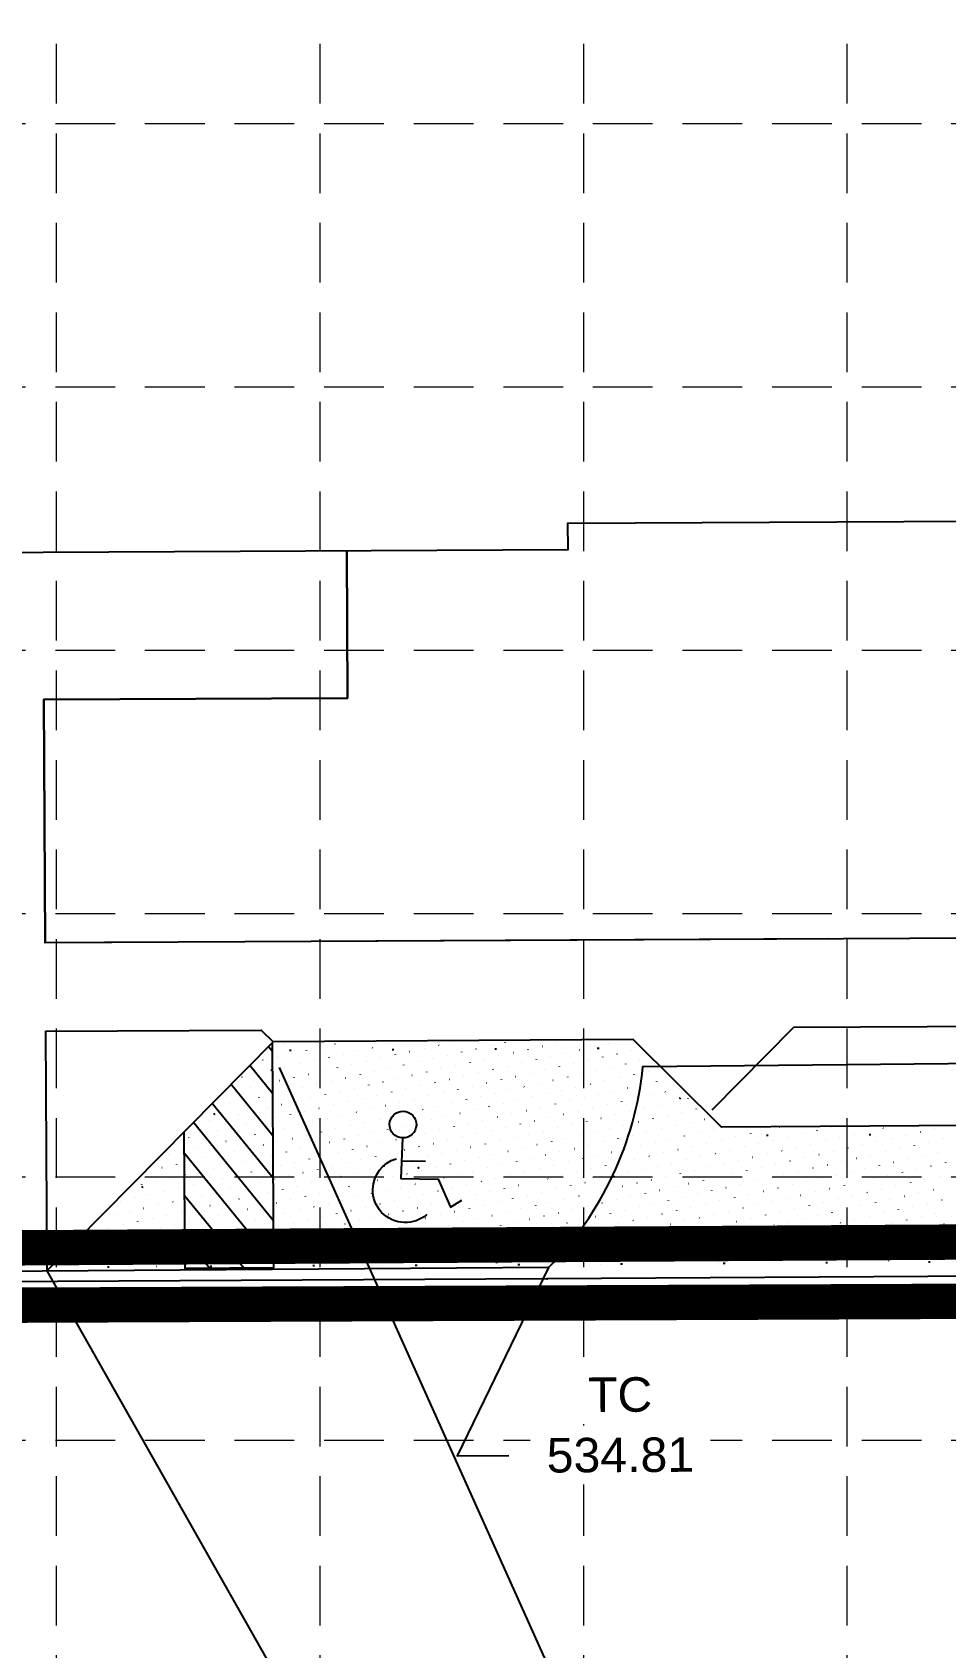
# Model space of a CAD drawing. Header units: feet. Extents: x 6046 to 7000, y 4530 to 5165.
# Drawn here: x 6566.3 to 6617.9, y 4780.6 to 4872 of the extents above; entities that cross this region are included whole.
import ezdxf
from ezdxf.enums import TextEntityAlignment as Align

# ---------------------------------------------------------------- set-up
doc = ezdxf.new("R2010")
doc.units = ezdxf.units.FT
doc.header["$LTSCALE"] = 30
doc.header["$MEASUREMENT"] = 0
for name, pattern in [('DASH', [1, 0.5, -0.5]), ('DOTS', [0.1901, 0.0001, -0.19]), ('HIDDEN', [0.375, 0.25, -0.125]), ('LEADER_LINE', [2, 1, 1])]:
    doc.linetypes.add(name, pattern=pattern)
for name, color, linetype in [('1 LIMITS OF DISTURBANCE', 1, 'DASH'), ('1STAIR', 1, 'Continuous'), ('20070516_TOPO', 1, 'Continuous'), ('BLDG', 207, 'Continuous'), ('GRID', 254, 'HIDDEN'), ('PROPOSED_CURB', 1, 'Continuous'), ('PROPOSED_SW', 1, 'Continuous'), ('SILT FENCE', 200, 'Continuous'), ('STORM_SEWER', 1, 'Continuous'), ('TOPO_MAP', 1, 'Continuous')]:
    doc.layers.add(name, color=color, linetype=linetype)
doc.styles.get("Standard").update_dxf_attribs({"font": 'ARIAL.TTF'})

msp = doc.modelspace()

# ---------------------------------------------------------------- linework, layer by layer
at = {"layer": '1 LIMITS OF DISTURBANCE', "ltscale": 0.4, "const_width": 2, "flags": 128}
msp.add_lwpolyline([(6101.168, 4826.862), (6119.467, 5018.639), (6096.139, 5021.335), (6098.287, 5043.497), (6122.31, 5040.952), (6122.384, 5033.901), (6129.796, 5034.293), (6283.721, 5035.176), (6725.261, 5037.677), (6917.799, 5038.14), (6937.026, 5038.214), (6946.049, 5044.104), (6948.99, 5043.941), (6944.622, 5007.27), (6924.923, 4866.503), (6920.126, 4822.965), (6913.674, 4809.279), (6897.417, 4801.376), (6112.118, 4798.149), (6103.895, 4802.973), (6099.858, 4811.489)], close=True, dxfattribs=at)
at = {"layer": '1STAIR', "color": 7, "linetype": 'Continuous', "flags": 128}
for points in [[(6584.092, 4842.678), (6584.134, 4834.345), (6566.967, 4834.258)], [(6566.967, 4834.258), (6567.037, 4820.501)], [(6573.748, 4820.535), (6567.037, 4820.501)], [(6611.308, 4820.724), (6585.724, 4820.595)], [(6693.136, 4811.726), (6688.702, 4816.115), (6609.337, 4815.714)], [(6567.062, 4815.501), (6579.253, 4815.563), (6579.92, 4814.908)], [(6567.062, 4815.501), (6567.13, 4801.946)], [(6604.724, 4811.055), (6609.337, 4815.714)]]:
    msp.add_lwpolyline(points, dxfattribs=at)
at = {"layer": '20070516_TOPO', "color": 7, "linetype": 'Continuous'}
for p, q in [((6629.984, 4813.775), (6600.816, 4813.482)), ((6595.489, 4802.143), (6531.828, 4801.701)), ((6595.406, 4801.493), (6531.93, 4801.161)), ((6636.862, 4801.769), (6595.406, 4801.493))]:
    msp.add_line(p, q, dxfattribs=at)
msp.add_arc((6582.027, 4815.388), 18.885, 315.46479, 354.20833, dxfattribs=at)
for p in [(6600.816, 4813.482), (6595.406, 4801.493), (6595.489, 4802.143)]:
    msp.add_point(p, dxfattribs=at)
at = {"layer": 'BLDG', "color": 7, "linetype": 'Continuous', "flags": 128}
msp.add_lwpolyline([(6555.759, 4842.535), (6566.925, 4842.591), (6596.591, 4842.741), (6596.584, 4844.241), (6619.375, 4844.356), (6619.383, 4842.856), (6631.883, 4842.919), (6631.874, 4844.586), (6663.499, 4844.745), (6663.506, 4843.245), (6692.006, 4843.389), (6691.934, 4857.722), (6696.934, 4857.748), (6696.849, 4874.414), (6665.017, 4874.253), (6656.35, 4874.21), (6656.321, 4880.043), (6505.239, 4879.28)], dxfattribs=at)
at = {"layer": 'GRID', "color": 252, "linetype": 'HIDDEN', "lineweight": 0, "ltscale": 0.45}
for p, q in [((6567.673, 5149.778), (6567.673, 4628.519)), ((6582.565, 5149.778), (6582.565, 4628.519)), ((6597.456, 5149.778), (6597.456, 4628.519)), ((6612.347, 5149.778), (6612.347, 4628.519)), ((6061.371, 4866.844), (6984.628, 4866.844)), ((6061.371, 4851.953), (6984.628, 4851.953)), ((6061.371, 4837.062), (6984.628, 4837.062)), ((6061.371, 4822.171), (6984.628, 4822.171)), ((6061.371, 4807.279), (6984.628, 4807.279)), ((6061.371, 4792.388), (6984.628, 4792.388))]:
    msp.add_line(p, q, dxfattribs=at)
at = {"layer": 'PROPOSED_CURB', "color": 7, "linetype": 'Continuous', "flags": 128}
for points in [[(6895.454, 4804.19), (6869.967, 4803.876), (6861.815, 4811.83), (6773.405, 4811.229), (6765.428, 4803.168), (6748.447, 4803.053), (6740.412, 4811.004), (6673.998, 4810.553), (6666.069, 4802.493), (6652.274, 4802.405), (6644.296, 4810.351), (6605.265, 4810.085), (6600.273, 4815.043), (6579.92, 4814.908), (6567.13, 4801.946)], [(6599.699, 4814.997), (6599.702, 4814.993)], [(6579.867, 4814.854), (6579.952, 4802.128), (6574.952, 4802.095), (6574.901, 4809.821)], [(6579.666, 4814.65), (6579.87, 4814.399)], [(6579.672, 4814.642), (6579.675, 4814.639)], [(6580.146, 4814.061), (6580.149, 4814.057)], [(6580.491, 4814.825), (6580.494, 4814.822)], [(6580.964, 4814.244), (6580.968, 4814.24)], [(6581.783, 4814.427), (6581.786, 4814.423)], [(6582.601, 4814.61), (6582.604, 4814.606)], [(6583.419, 4814.793), (6583.422, 4814.789)], [(6583.893, 4814.212), (6583.896, 4814.208)], [(6584.711, 4814.395), (6584.714, 4814.391)], [(6585.53, 4814.578), (6585.533, 4814.574)], [(6586.348, 4814.761), (6586.351, 4814.757)], [(6586.822, 4814.179), (6586.825, 4814.175)], [(6587.166, 4814.944), (6587.169, 4814.94)], [(6587.64, 4814.362), (6587.643, 4814.358)], [(6588.458, 4814.545), (6588.461, 4814.541)], [(6589.277, 4814.728), (6589.28, 4814.725)], [(6589.75, 4814.147), (6589.754, 4814.143)], [(6590.095, 4814.911), (6590.098, 4814.908)], [(6590.569, 4814.33), (6590.572, 4814.326)], [(6591.387, 4814.513), (6591.39, 4814.509)], [(6592.205, 4814.696), (6592.208, 4814.692)], [(6592.679, 4814.115), (6592.682, 4814.111)], [(6593.024, 4814.879), (6593.027, 4814.875)], [(6593.497, 4814.298), (6593.5, 4814.294)], [(6594.316, 4814.481), (6594.319, 4814.477)], [(6595.134, 4814.664), (6595.137, 4814.66)], [(6595.608, 4814.082), (6595.611, 4814.078)], [(6595.952, 4814.847), (6595.955, 4814.843)], [(6596.426, 4814.265), (6596.429, 4814.261)], [(6597.244, 4814.448), (6597.247, 4814.444)], [(6598.063, 4814.631), (6598.066, 4814.627)], [(6598.881, 4814.814), (6598.884, 4814.81)], [(6599.355, 4814.233), (6599.358, 4814.229)], [(6600.173, 4814.416), (6600.176, 4814.412)], [(6578.606, 4813.576), (6579.886, 4812.005)], [(6579.328, 4813.878), (6579.331, 4813.874)], [(6579.801, 4813.297), (6579.805, 4813.293)], [(6580.62, 4813.48), (6580.623, 4813.476)], [(6581.438, 4813.663), (6581.441, 4813.659)], [(6582.256, 4813.846), (6582.26, 4813.842)], [(6582.73, 4813.264), (6582.733, 4813.26)], [(6583.075, 4814.029), (6583.078, 4814.025)], [(6583.548, 4813.447), (6583.552, 4813.443)], [(6584.367, 4813.63), (6584.37, 4813.626)], [(6585.185, 4813.813), (6585.188, 4813.809)], [(6585.659, 4813.232), (6585.662, 4813.228)], [(6586.003, 4813.996), (6586.007, 4813.992)], [(6586.477, 4813.415), (6586.48, 4813.411)], [(6587.295, 4813.598), (6587.299, 4813.594)], [(6588.114, 4813.781), (6588.117, 4813.777)], [(6588.587, 4813.199), (6588.591, 4813.196)], [(6588.932, 4813.964), (6588.935, 4813.96)], [(6589.406, 4813.382), (6589.409, 4813.379)], [(6590.224, 4813.566), (6590.227, 4813.562)], [(6591.042, 4813.749), (6591.046, 4813.745)], [(6591.516, 4813.167), (6591.519, 4813.163)], [(6591.861, 4813.932), (6591.864, 4813.928)], [(6592.334, 4813.35), (6592.338, 4813.346)], [(6593.153, 4813.533), (6593.156, 4813.529)], [(6593.971, 4813.716), (6593.974, 4813.712)], [(6594.789, 4813.899), (6594.793, 4813.895)], [(6595.263, 4813.318), (6595.266, 4813.314)], [(6596.081, 4813.501), (6596.085, 4813.497)], [(6596.9, 4813.684), (6596.903, 4813.68)], [(6597.718, 4813.867), (6597.721, 4813.863)], [(6598.192, 4813.285), (6598.195, 4813.282)], [(6598.536, 4814.05), (6598.54, 4814.046)], [(6599.01, 4813.468), (6599.013, 4813.465)], [(6599.828, 4813.651), (6599.832, 4813.648)], [(6600.647, 4813.834), (6600.65, 4813.831)], [(6601.12, 4813.253), (6601.124, 4813.249)], [(6577.547, 4812.502), (6579.902, 4809.611)], [(6578.165, 4812.93), (6578.168, 4812.927)], [(6578.639, 4812.349), (6578.642, 4812.345)], [(6578.983, 4813.114), (6578.986, 4813.11)], [(6579.457, 4812.532), (6579.46, 4812.528)], [(6580.275, 4812.715), (6580.278, 4812.711)], [(6581.094, 4812.898), (6581.097, 4812.894)], [(6581.567, 4812.317), (6581.57, 4812.313)], [(6581.912, 4813.081), (6581.915, 4813.077)], [(6582.386, 4812.5), (6582.389, 4812.496)], [(6583.204, 4812.683), (6583.207, 4812.679)], [(6584.022, 4812.866), (6584.025, 4812.862)], [(6584.496, 4812.284), (6584.499, 4812.28)], [(6584.841, 4813.049), (6584.844, 4813.045)], [(6585.314, 4812.467), (6585.317, 4812.463)], [(6586.133, 4812.65), (6586.136, 4812.647)], [(6586.951, 4812.833), (6586.954, 4812.83)], [(6587.425, 4812.252), (6587.428, 4812.248)], [(6587.769, 4813.016), (6587.772, 4813.013)], [(6588.243, 4812.435), (6588.246, 4812.431)], [(6589.061, 4812.618), (6589.064, 4812.614)], [(6589.88, 4812.801), (6589.883, 4812.797)], [(6590.698, 4812.984), (6590.701, 4812.98)], [(6591.172, 4812.403), (6591.175, 4812.399)], [(6591.99, 4812.586), (6591.993, 4812.582)], [(6592.808, 4812.769), (6592.811, 4812.765)], [(6593.626, 4812.952), (6593.63, 4812.948)], [(6594.1, 4812.37), (6594.103, 4812.366)], [(6594.445, 4813.135), (6594.448, 4813.131)], [(6594.919, 4812.553), (6594.922, 4812.549)], [(6595.737, 4812.736), (6595.74, 4812.732)], [(6596.555, 4812.919), (6596.558, 4812.915)], [(6597.029, 4812.338), (6597.032, 4812.334)], [(6597.373, 4813.102), (6597.377, 4813.099)], [(6597.847, 4812.521), (6597.85, 4812.517)], [(6598.666, 4812.704), (6598.669, 4812.7)], [(6599.484, 4812.887), (6599.487, 4812.883)], [(6599.958, 4812.306), (6599.961, 4812.302)], [(6600.302, 4813.07), (6600.305, 4813.066)], [(6600.776, 4812.489), (6600.779, 4812.485)], [(6601.594, 4812.672), (6601.597, 4812.668)], [(6602.412, 4812.855), (6602.416, 4812.851)], [(6602.886, 4812.273), (6602.889, 4812.269)], [(6576.487, 4811.428), (6579.918, 4807.216)], [(6577.476, 4811.402), (6577.479, 4811.398)], [(6577.82, 4812.166), (6577.823, 4812.162)], [(6578.294, 4811.585), (6578.297, 4811.581)], [(6579.112, 4811.768), (6579.116, 4811.764)], [(6579.931, 4811.951), (6579.934, 4811.947)], [(6580.404, 4811.369), (6580.408, 4811.365)], [(6580.749, 4812.134), (6580.752, 4812.13)], [(6581.223, 4811.552), (6581.226, 4811.548)], [(6582.041, 4811.735), (6582.044, 4811.731)], [(6582.859, 4811.918), (6582.862, 4811.914)], [(6583.333, 4811.337), (6583.336, 4811.333)], [(6583.678, 4812.101), (6583.681, 4812.097)], [(6584.151, 4811.52), (6584.155, 4811.516)], [(6584.97, 4811.703), (6584.973, 4811.699)], [(6585.788, 4811.886), (6585.791, 4811.882)], [(6586.606, 4812.069), (6586.609, 4812.065)], [(6587.08, 4811.488), (6587.083, 4811.484)], [(6587.898, 4811.671), (6587.902, 4811.667)], [(6588.717, 4811.854), (6588.72, 4811.85)], [(6589.535, 4812.037), (6589.538, 4812.033)], [(6590.009, 4811.455), (6590.012, 4811.451)], [(6590.353, 4812.22), (6590.356, 4812.216)], [(6590.827, 4811.638), (6590.83, 4811.634)], [(6591.645, 4811.821), (6591.648, 4811.817)], [(6592.464, 4812.004), (6592.467, 4812)], [(6592.937, 4811.423), (6592.941, 4811.419)], [(6593.282, 4812.187), (6593.285, 4812.183)], [(6593.756, 4811.606), (6593.759, 4811.602)], [(6594.574, 4811.789), (6594.577, 4811.785)], [(6595.392, 4811.972), (6595.395, 4811.968)], [(6595.866, 4811.39), (6595.869, 4811.387)], [(6596.211, 4812.155), (6596.214, 4812.151)], [(6596.684, 4811.573), (6596.688, 4811.57)], [(6597.503, 4811.756), (6597.506, 4811.753)], [(6598.321, 4811.94), (6598.324, 4811.936)], [(6598.795, 4811.358), (6598.798, 4811.354)], [(6599.139, 4812.123), (6599.142, 4812.119)], [(6599.613, 4811.541), (6599.616, 4811.537)], [(6600.431, 4811.724), (6600.434, 4811.72)], [(6601.25, 4811.907), (6601.253, 4811.903)], [(6601.723, 4811.326), (6601.727, 4811.322)], [(6602.068, 4812.09), (6602.071, 4812.086)], [(6602.542, 4811.509), (6602.545, 4811.505)], [(6603.36, 4811.692), (6603.363, 4811.688)], [(6576.313, 4810.454), (6576.316, 4810.45)], [(6576.657, 4811.219), (6576.661, 4811.215)], [(6577.131, 4810.637), (6577.134, 4810.633)], [(6577.949, 4810.82), (6577.953, 4810.816)], [(6578.768, 4811.003), (6578.771, 4810.999)], [(6579.242, 4810.422), (6579.245, 4810.418)], [(6579.586, 4811.186), (6579.589, 4811.182)], [(6580.06, 4810.605), (6580.063, 4810.601)], [(6580.878, 4810.788), (6580.881, 4810.784)], [(6581.696, 4810.971), (6581.7, 4810.967)], [(6582.515, 4811.154), (6582.518, 4811.15)], [(6582.989, 4810.572), (6582.992, 4810.569)], [(6583.807, 4810.755), (6583.81, 4810.752)], [(6584.625, 4810.938), (6584.628, 4810.935)], [(6585.443, 4811.121), (6585.447, 4811.118)], [(6585.917, 4810.54), (6585.92, 4810.536)], [(6586.262, 4811.304), (6586.265, 4811.301)], [(6586.735, 4810.723), (6586.739, 4810.719)], [(6587.554, 4810.906), (6587.557, 4810.902)], [(6588.372, 4811.089), (6588.375, 4811.085)], [(6588.846, 4810.508), (6588.849, 4810.504)], [(6589.19, 4811.272), (6589.194, 4811.268)], [(6589.664, 4810.691), (6589.667, 4810.687)], [(6590.482, 4810.874), (6590.486, 4810.87)], [(6591.301, 4811.057), (6591.304, 4811.053)], [(6591.774, 4810.475), (6591.778, 4810.471)], [(6592.119, 4811.24), (6592.122, 4811.236)], [(6592.593, 4810.658), (6592.596, 4810.654)], [(6593.411, 4810.841), (6593.414, 4810.837)], [(6594.229, 4811.024), (6594.233, 4811.021)], [(6594.703, 4810.443), (6594.706, 4810.439)], [(6595.048, 4811.207), (6595.051, 4811.204)], [(6595.521, 4810.626), (6595.525, 4810.622)], [(6596.34, 4810.809), (6596.343, 4810.805)], [(6597.158, 4810.992), (6597.161, 4810.988)], [(6597.632, 4810.411), (6597.635, 4810.407)], [(6597.976, 4811.175), (6597.98, 4811.171)], [(6598.45, 4810.594), (6598.453, 4810.59)], [(6599.268, 4810.777), (6599.272, 4810.773)], [(6600.087, 4810.96), (6600.09, 4810.956)], [(6600.905, 4811.143), (6600.908, 4811.139)], [(6601.379, 4810.561), (6601.382, 4810.557)], [(6602.197, 4810.744), (6602.2, 4810.74)], [(6603.015, 4810.927), (6603.019, 4810.923)], [(6603.834, 4811.11), (6603.837, 4811.106)], [(6604.307, 4810.529), (6604.311, 4810.525)], [(6575.15, 4809.507), (6575.153, 4809.503)], [(6575.427, 4810.354), (6579.934, 4804.822)], [(6575.495, 4810.271), (6575.498, 4810.267)], [(6575.968, 4809.69), (6575.971, 4809.686)], [(6576.787, 4809.873), (6576.79, 4809.869)], [(6577.605, 4810.056), (6577.608, 4810.052)], [(6578.423, 4810.239), (6578.426, 4810.235)], [(6578.897, 4809.657), (6578.9, 4809.653)], [(6579.715, 4809.84), (6579.718, 4809.836)], [(6580.534, 4810.023), (6580.537, 4810.019)], [(6581.352, 4810.206), (6581.355, 4810.202)], [(6581.826, 4809.625), (6581.829, 4809.621)], [(6582.17, 4810.389), (6582.173, 4810.385)], [(6582.644, 4809.808), (6582.647, 4809.804)], [(6583.462, 4809.991), (6583.465, 4809.987)], [(6584.281, 4810.174), (6584.284, 4810.17)], [(6584.754, 4809.593), (6584.757, 4809.589)], [(6585.099, 4810.357), (6585.102, 4810.353)], [(6585.573, 4809.776), (6585.576, 4809.772)], [(6586.391, 4809.959), (6586.394, 4809.955)], [(6587.209, 4810.142), (6587.212, 4810.138)], [(6587.683, 4809.56), (6587.686, 4809.556)], [(6588.028, 4810.325), (6588.031, 4810.321)], [(6588.501, 4809.743), (6588.504, 4809.739)], [(6589.32, 4809.926), (6589.323, 4809.922)], [(6590.138, 4810.109), (6590.141, 4810.105)], [(6590.612, 4809.528), (6590.615, 4809.524)], [(6590.956, 4810.292), (6590.959, 4810.288)], [(6591.43, 4809.711), (6591.433, 4809.707)], [(6592.248, 4809.894), (6592.251, 4809.89)], [(6593.067, 4810.077), (6593.07, 4810.073)], [(6593.54, 4809.495), (6593.543, 4809.492)], [(6593.885, 4810.26), (6593.888, 4810.256)], [(6594.359, 4809.678), (6594.362, 4809.675)], [(6595.177, 4809.862), (6595.18, 4809.858)], [(6595.995, 4810.045), (6595.998, 4810.041)], [(6596.814, 4810.228), (6596.817, 4810.224)], [(6597.287, 4809.646), (6597.29, 4809.642)], [(6598.106, 4809.829), (6598.109, 4809.825)], [(6598.924, 4810.012), (6598.927, 4810.008)], [(6599.742, 4810.195), (6599.745, 4810.191)], [(6600.216, 4809.614), (6600.219, 4809.61)], [(6600.56, 4810.378), (6600.564, 4810.374)], [(6601.034, 4809.797), (6601.037, 4809.793)], [(6601.853, 4809.98), (6601.856, 4809.976)], [(6602.671, 4810.163), (6602.674, 4810.159)], [(6603.145, 4809.581), (6603.148, 4809.578)], [(6603.489, 4810.346), (6603.492, 4810.342)], [(6603.963, 4809.764), (6603.966, 4809.761)], [(6604.781, 4809.947), (6604.784, 4809.944)], [(6606.073, 4809.549), (6606.076, 4809.545)], [(6606.892, 4809.732), (6606.895, 4809.728)], [(6607.71, 4809.915), (6607.713, 4809.911)], [(6608.528, 4810.098), (6608.531, 4810.094)], [(6609.002, 4809.517), (6609.005, 4809.513)], [(6609.82, 4809.7), (6609.823, 4809.696)], [(6610.639, 4809.883), (6610.642, 4809.879)], [(6611.457, 4810.066), (6611.46, 4810.062)], [(6612.749, 4809.667), (6612.752, 4809.663)], [(6613.567, 4809.85), (6613.57, 4809.847)], [(6614.386, 4810.033), (6614.389, 4810.03)], [(6615.678, 4809.635), (6615.681, 4809.631)], [(6616.496, 4809.818), (6616.499, 4809.814)], [(6617.314, 4810.001), (6617.317, 4809.997)], [(6574.805, 4808.742), (6574.809, 4808.738)], [(6574.909, 4808.615), (6579.95, 4802.428)], [(6575.624, 4808.925), (6575.627, 4808.921)], [(6576.442, 4809.108), (6576.445, 4809.104)], [(6577.26, 4809.291), (6577.264, 4809.287)], [(6577.734, 4808.71), (6577.737, 4808.706)], [(6578.079, 4809.474), (6578.082, 4809.47)], [(6578.552, 4808.893), (6578.556, 4808.889)], [(6579.371, 4809.076), (6579.374, 4809.072)], [(6580.189, 4809.259), (6580.192, 4809.255)], [(6580.663, 4808.677), (6580.666, 4808.674)], [(6581.007, 4809.442), (6581.01, 4809.438)], [(6581.481, 4808.86), (6581.484, 4808.857)], [(6582.299, 4809.043), (6582.303, 4809.04)], [(6583.118, 4809.226), (6583.121, 4809.223)], [(6583.591, 4808.645), (6583.595, 4808.641)], [(6583.936, 4809.41), (6583.939, 4809.406)], [(6584.41, 4808.828), (6584.413, 4808.824)], [(6585.228, 4809.011), (6585.231, 4809.007)], [(6586.046, 4809.194), (6586.05, 4809.19)], [(6586.52, 4808.613), (6586.523, 4808.609)], [(6586.865, 4809.377), (6586.868, 4809.373)], [(6587.239, 4809.469), (6587.145, 4807.178), (6589.251, 4807.139), (6589.947, 4805.556), (6590.579, 4805.959)], [(6587.338, 4808.796), (6587.342, 4808.792)], [(6588.157, 4808.979), (6588.16, 4808.975)], [(6588.975, 4809.162), (6588.978, 4809.158)], [(6589.449, 4808.58), (6589.452, 4808.576)], [(6589.793, 4809.345), (6589.796, 4809.341)], [(6590.267, 4808.763), (6590.27, 4808.759)], [(6591.085, 4808.946), (6591.089, 4808.943)], [(6591.904, 4809.129), (6591.907, 4809.126)], [(6592.722, 4809.312), (6592.725, 4809.309)], [(6593.196, 4808.731), (6593.199, 4808.727)], [(6594.014, 4808.914), (6594.017, 4808.91)], [(6594.832, 4809.097), (6594.836, 4809.093)], [(6595.651, 4809.28), (6595.654, 4809.276)], [(6596.124, 4808.699), (6596.128, 4808.695)], [(6596.469, 4809.463), (6596.472, 4809.459)], [(6596.943, 4808.882), (6596.946, 4808.878)], [(6597.761, 4809.065), (6597.764, 4809.061)], [(6598.579, 4809.248), (6598.582, 4809.244)], [(6599.053, 4808.666), (6599.056, 4808.662)], [(6599.398, 4809.431), (6599.401, 4809.427)], [(6599.871, 4808.849), (6599.875, 4808.845)], [(6600.69, 4809.032), (6600.693, 4809.028)], [(6601.508, 4809.215), (6601.511, 4809.211)], [(6601.982, 4808.634), (6601.985, 4808.63)], [(6602.326, 4809.398), (6602.329, 4809.395)], [(6602.8, 4808.817), (6602.803, 4808.813)], [(6603.618, 4809), (6603.621, 4808.996)], [(6604.437, 4809.183), (6604.44, 4809.179)], [(6604.91, 4808.602), (6604.914, 4808.598)], [(6605.255, 4809.366), (6605.258, 4809.362)], [(6605.729, 4808.785), (6605.732, 4808.781)], [(6606.547, 4808.968), (6606.55, 4808.964)], [(6607.365, 4809.151), (6607.368, 4809.147)], [(6608.184, 4809.334), (6608.187, 4809.33)], [(6608.657, 4808.752), (6608.661, 4808.748)], [(6609.476, 4808.935), (6609.479, 4808.931)], [(6610.294, 4809.118), (6610.297, 4809.114)], [(6611.112, 4809.301), (6611.115, 4809.297)], [(6611.586, 4808.72), (6611.589, 4808.716)], [(6611.931, 4809.484), (6611.934, 4809.48)], [(6612.404, 4808.903), (6612.407, 4808.899)], [(6613.223, 4809.086), (6613.226, 4809.082)], [(6614.041, 4809.269), (6614.044, 4809.265)], [(6614.515, 4808.688), (6614.518, 4808.684)], [(6614.859, 4809.452), (6614.862, 4809.448)], [(6615.333, 4808.871), (6615.336, 4808.867)], [(6616.151, 4809.054), (6616.154, 4809.05)], [(6616.97, 4809.237), (6616.973, 4809.233)], [(6617.443, 4808.655), (6617.447, 4808.651)], [(6617.788, 4809.42), (6617.791, 4809.416)], [(6573.643, 4807.795), (6573.646, 4807.791)], [(6573.987, 4808.559), (6573.99, 4808.555)], [(6574.461, 4807.978), (6574.464, 4807.974)], [(6575.279, 4808.161), (6575.282, 4808.157)], [(6576.097, 4808.344), (6576.101, 4808.34)], [(6576.571, 4807.762), (6576.574, 4807.758)], [(6576.916, 4808.527), (6576.919, 4808.523)], [(6577.39, 4807.945), (6577.393, 4807.941)], [(6578.208, 4808.128), (6578.211, 4808.124)], [(6579.026, 4808.311), (6579.029, 4808.307)], [(6579.5, 4807.73), (6579.503, 4807.726)], [(6579.844, 4808.494), (6579.848, 4808.491)], [(6580.318, 4807.913), (6580.321, 4807.909)], [(6581.137, 4808.096), (6581.14, 4808.092)], [(6581.955, 4808.279), (6581.958, 4808.275)], [(6582.429, 4807.698), (6582.432, 4807.694)], [(6582.773, 4808.462), (6582.776, 4808.458)], [(6583.247, 4807.881), (6583.25, 4807.877)], [(6584.065, 4808.064), (6584.068, 4808.06)], [(6584.883, 4808.247), (6584.887, 4808.243)], [(6585.357, 4807.665), (6585.36, 4807.661)], [(6585.702, 4808.43), (6585.705, 4808.426)], [(6586.176, 4807.848), (6586.179, 4807.844)], [(6586.994, 4808.031), (6586.997, 4808.027)], [(6587.2, 4808.168), (6588.538, 4808.152)], [(6587.812, 4808.214), (6587.815, 4808.21)], [(6588.63, 4808.397), (6588.634, 4808.393)], [(6589.104, 4807.816), (6589.107, 4807.812)], [(6589.922, 4807.999), (6589.926, 4807.995)], [(6590.741, 4808.182), (6590.744, 4808.178)], [(6591.559, 4808.365), (6591.562, 4808.361)], [(6592.033, 4807.784), (6592.036, 4807.78)], [(6592.377, 4808.548), (6592.381, 4808.544)], [(6592.851, 4807.967), (6592.854, 4807.963)], [(6593.669, 4808.15), (6593.673, 4808.146)], [(6594.488, 4808.333), (6594.491, 4808.329)], [(6594.962, 4807.751), (6594.965, 4807.747)], [(6595.306, 4808.516), (6595.309, 4808.512)], [(6595.78, 4807.934), (6595.783, 4807.93)], [(6596.598, 4808.117), (6596.601, 4808.113)], [(6597.416, 4808.3), (6597.42, 4808.296)], [(6597.89, 4807.719), (6597.893, 4807.715)], [(6598.235, 4808.483), (6598.238, 4808.479)], [(6598.708, 4807.902), (6598.712, 4807.898)], [(6599.527, 4808.085), (6599.53, 4808.081)], [(6600.345, 4808.268), (6600.348, 4808.264)], [(6600.819, 4807.686), (6600.822, 4807.683)], [(6601.163, 4808.451), (6601.167, 4808.447)], [(6601.637, 4807.869), (6601.64, 4807.866)], [(6602.455, 4808.052), (6602.459, 4808.049)], [(6603.274, 4808.236), (6603.277, 4808.232)], [(6604.092, 4808.419), (6604.095, 4808.415)], [(6604.566, 4807.837), (6604.569, 4807.833)], [(6605.384, 4808.02), (6605.387, 4808.016)], [(6606.202, 4808.203), (6606.206, 4808.199)], [(6607.021, 4808.386), (6607.024, 4808.382)], [(6607.494, 4807.805), (6607.498, 4807.801)], [(6607.839, 4808.569), (6607.842, 4808.565)], [(6608.313, 4807.988), (6608.316, 4807.984)], [(6609.131, 4808.171), (6609.134, 4808.167)], [(6609.949, 4808.354), (6609.953, 4808.35)], [(6610.423, 4807.772), (6610.426, 4807.769)], [(6610.768, 4808.537), (6610.771, 4808.533)], [(6611.241, 4807.955), (6611.245, 4807.952)], [(6612.06, 4808.138), (6612.063, 4808.135)], [(6612.878, 4808.321), (6612.881, 4808.318)], [(6613.352, 4807.74), (6613.355, 4807.736)], [(6613.696, 4808.504), (6613.7, 4808.501)], [(6614.17, 4807.923), (6614.173, 4807.919)], [(6614.988, 4808.106), (6614.992, 4808.102)], [(6615.807, 4808.289), (6615.81, 4808.285)], [(6616.28, 4807.708), (6616.284, 4807.704)], [(6616.625, 4808.472), (6616.628, 4808.468)], [(6617.099, 4807.891), (6617.102, 4807.887)], [(6617.917, 4808.074), (6617.92, 4808.07)], [(6572.48, 4806.847), (6572.483, 4806.843)], [(6572.824, 4807.612), (6572.827, 4807.608)], [(6573.298, 4807.03), (6573.301, 4807.026)], [(6574.116, 4807.213), (6574.119, 4807.209)], [(6574.935, 4807.396), (6574.938, 4807.392)], [(6575.408, 4806.815), (6575.412, 4806.811)], [(6575.753, 4807.579), (6575.756, 4807.575)], [(6576.227, 4806.998), (6576.23, 4806.994)], [(6577.045, 4807.181), (6577.048, 4807.177)], [(6577.863, 4807.364), (6577.866, 4807.36)], [(6578.337, 4806.782), (6578.34, 4806.779)], [(6578.682, 4807.547), (6578.685, 4807.543)], [(6579.155, 4806.965), (6579.158, 4806.962)], [(6579.974, 4807.149), (6579.977, 4807.145)], [(6580.792, 4807.332), (6580.795, 4807.328)], [(6581.266, 4806.75), (6581.269, 4806.746)], [(6581.61, 4807.515), (6581.613, 4807.511)], [(6582.084, 4806.933), (6582.087, 4806.929)], [(6582.902, 4807.116), (6582.905, 4807.112)], [(6583.721, 4807.299), (6583.724, 4807.295)], [(6584.539, 4807.482), (6584.542, 4807.478)], [(6585.013, 4806.901), (6585.016, 4806.897)], [(6585.831, 4807.084), (6585.834, 4807.08)], [(6586.649, 4807.267), (6586.652, 4807.263)], [(6587.468, 4807.45), (6587.471, 4807.446)], [(6587.941, 4806.868), (6587.944, 4806.865)], [(6588.286, 4807.633), (6588.289, 4807.629)], [(6588.76, 4807.051), (6588.763, 4807.048)], [(6589.578, 4807.234), (6589.581, 4807.231)], [(6590.396, 4807.417), (6590.399, 4807.414)], [(6590.87, 4806.836), (6590.873, 4806.832)], [(6591.215, 4807.6), (6591.218, 4807.597)], [(6591.688, 4807.019), (6591.691, 4807.015)], [(6592.507, 4807.202), (6592.51, 4807.198)], [(6593.325, 4807.385), (6593.328, 4807.381)], [(6593.799, 4806.804), (6593.802, 4806.8)], [(6594.143, 4807.568), (6594.146, 4807.564)], [(6594.617, 4806.987), (6594.62, 4806.983)], [(6595.435, 4807.17), (6595.438, 4807.166)], [(6596.254, 4807.353), (6596.257, 4807.349)], [(6596.727, 4806.771), (6596.73, 4806.767)], [(6597.072, 4807.536), (6597.075, 4807.532)], [(6597.546, 4806.954), (6597.549, 4806.95)], [(6598.364, 4807.137), (6598.367, 4807.133)], [(6599.182, 4807.32), (6599.185, 4807.317)], [(6600.001, 4807.503), (6600.004, 4807.5)], [(6600.474, 4806.922), (6600.477, 4806.918)], [(6601.293, 4807.105), (6601.296, 4807.101)], [(6602.111, 4807.288), (6602.114, 4807.284)], [(6602.929, 4807.471), (6602.932, 4807.467)], [(6603.403, 4806.89), (6603.406, 4806.886)], [(6603.748, 4807.654), (6603.751, 4807.65)], [(6604.221, 4807.073), (6604.224, 4807.069)], [(6605.04, 4807.256), (6605.043, 4807.252)], [(6605.858, 4807.439), (6605.861, 4807.435)], [(6606.332, 4806.857), (6606.335, 4806.853)], [(6606.676, 4807.622), (6606.679, 4807.618)], [(6607.15, 4807.04), (6607.153, 4807.036)], [(6607.968, 4807.223), (6607.971, 4807.219)], [(6608.787, 4807.406), (6608.79, 4807.402)], [(6609.26, 4806.825), (6609.263, 4806.821)], [(6609.605, 4807.589), (6609.608, 4807.585)], [(6610.079, 4807.008), (6610.082, 4807.004)], [(6610.897, 4807.191), (6610.9, 4807.187)], [(6611.715, 4807.374), (6611.718, 4807.37)], [(6612.189, 4806.793), (6612.192, 4806.789)], [(6612.534, 4807.557), (6612.537, 4807.553)], [(6613.007, 4806.976), (6613.01, 4806.972)], [(6613.826, 4807.159), (6613.829, 4807.155)], [(6614.644, 4807.342), (6614.647, 4807.338)], [(6615.118, 4806.76), (6615.121, 4806.756)], [(6615.462, 4807.525), (6615.465, 4807.521)], [(6615.936, 4806.943), (6615.939, 4806.939)], [(6616.754, 4807.126), (6616.757, 4807.122)], [(6617.573, 4807.309), (6617.576, 4807.305)], [(6571.317, 4805.9), (6571.32, 4805.896)], [(6572.135, 4806.083), (6572.138, 4806.079)], [(6572.953, 4806.266), (6572.957, 4806.262)], [(6573.772, 4806.449), (6573.775, 4806.445)], [(6574.245, 4805.867), (6574.249, 4805.863)], [(6574.59, 4806.632), (6574.593, 4806.628)], [(6574.925, 4806.221), (6578.268, 4802.117)], [(6575.064, 4806.05), (6575.067, 4806.046)], [(6575.882, 4806.233), (6575.885, 4806.23)], [(6576.7, 4806.416), (6576.704, 4806.413)], [(6577.174, 4805.835), (6577.177, 4805.831)], [(6577.519, 4806.599), (6577.522, 4806.596)], [(6577.992, 4806.018), (6577.996, 4806.014)], [(6578.811, 4806.201), (6578.814, 4806.197)], [(6579.629, 4806.384), (6579.632, 4806.38)], [(6580.447, 4806.567), (6580.451, 4806.563)], [(6580.921, 4805.986), (6580.924, 4805.982)], [(6581.739, 4806.169), (6581.743, 4806.165)], [(6582.558, 4806.352), (6582.561, 4806.348)], [(6583.376, 4806.535), (6583.379, 4806.531)], [(6583.85, 4805.953), (6583.853, 4805.949)], [(6584.194, 4806.718), (6584.198, 4806.714)], [(6584.668, 4806.136), (6584.671, 4806.132)], [(6585.486, 4806.319), (6585.49, 4806.315)], [(6586.305, 4806.502), (6586.308, 4806.498)], [(6586.778, 4805.921), (6586.782, 4805.917)], [(6587.123, 4806.685), (6587.126, 4806.681)], [(6587.597, 4806.104), (6587.6, 4806.1)], [(6588.415, 4806.287), (6588.418, 4806.283)], [(6589.233, 4806.47), (6589.237, 4806.466)], [(6589.707, 4805.889), (6589.71, 4805.885)], [(6590.052, 4806.653), (6590.055, 4806.649)], [(6590.525, 4806.072), (6590.529, 4806.068)], [(6591.344, 4806.255), (6591.347, 4806.251)], [(6592.162, 4806.438), (6592.165, 4806.434)], [(6592.636, 4805.856), (6592.639, 4805.852)], [(6592.98, 4806.621), (6592.983, 4806.617)], [(6593.454, 4806.039), (6593.457, 4806.035)], [(6594.272, 4806.222), (6594.276, 4806.218)], [(6595.091, 4806.405), (6595.094, 4806.401)], [(6595.909, 4806.588), (6595.912, 4806.584)], [(6596.383, 4806.007), (6596.386, 4806.003)], [(6597.201, 4806.19), (6597.204, 4806.186)], [(6598.019, 4806.373), (6598.023, 4806.369)], [(6598.838, 4806.556), (6598.841, 4806.552)], [(6599.311, 4805.974), (6599.315, 4805.971)], [(6599.656, 4806.739), (6599.659, 4806.735)], [(6600.13, 4806.158), (6600.133, 4806.154)], [(6600.948, 4806.341), (6600.951, 4806.337)], [(6601.766, 4806.524), (6601.769, 4806.52)], [(6602.24, 4805.942), (6602.243, 4805.938)], [(6602.585, 4806.707), (6602.588, 4806.703)], [(6603.058, 4806.125), (6603.062, 4806.121)], [(6603.877, 4806.308), (6603.88, 4806.304)], [(6604.695, 4806.491), (6604.698, 4806.487)], [(6605.169, 4805.91), (6605.172, 4805.906)], [(6605.513, 4806.674), (6605.516, 4806.67)], [(6605.987, 4806.093), (6605.99, 4806.089)], [(6606.805, 4806.276), (6606.809, 4806.272)], [(6607.624, 4806.459), (6607.627, 4806.455)], [(6608.097, 4805.877), (6608.101, 4805.874)], [(6608.442, 4806.642), (6608.445, 4806.638)], [(6608.916, 4806.06), (6608.919, 4806.057)], [(6609.734, 4806.243), (6609.737, 4806.24)], [(6610.552, 4806.426), (6610.555, 4806.423)], [(6611.026, 4805.845), (6611.029, 4805.841)], [(6611.371, 4806.61), (6611.374, 4806.606)], [(6611.844, 4806.028), (6611.848, 4806.024)], [(6612.663, 4806.211), (6612.666, 4806.207)], [(6613.481, 4806.394), (6613.484, 4806.39)], [(6614.299, 4806.577), (6614.302, 4806.573)], [(6614.773, 4805.996), (6614.776, 4805.992)], [(6615.591, 4806.179), (6615.595, 4806.175)], [(6616.41, 4806.362), (6616.413, 4806.358)], [(6617.228, 4806.545), (6617.231, 4806.541)], [(6617.702, 4805.963), (6617.705, 4805.959)], [(6570.154, 4804.952), (6570.157, 4804.948)], [(6570.972, 4805.135), (6570.975, 4805.131)], [(6571.791, 4805.318), (6571.794, 4805.314)], [(6572.609, 4805.501), (6572.612, 4805.497)], [(6573.083, 4804.92), (6573.086, 4804.916)], [(6573.427, 4805.684), (6573.43, 4805.68)], [(6573.901, 4805.103), (6573.904, 4805.099)], [(6574.719, 4805.286), (6574.722, 4805.282)], [(6575.538, 4805.469), (6575.541, 4805.465)], [(6576.356, 4805.652), (6576.359, 4805.648)], [(6576.83, 4805.071), (6576.833, 4805.067)], [(6577.648, 4805.254), (6577.651, 4805.25)], [(6578.466, 4805.437), (6578.469, 4805.433)], [(6579.285, 4805.62), (6579.288, 4805.616)], [(6579.758, 4805.038), (6579.761, 4805.034)], [(6580.103, 4805.803), (6580.106, 4805.799)], [(6580.577, 4805.221), (6580.58, 4805.217)], [(6581.395, 4805.404), (6581.398, 4805.4)], [(6582.213, 4805.587), (6582.216, 4805.583)], [(6582.687, 4805.006), (6582.69, 4805.002)], [(6583.031, 4805.77), (6583.035, 4805.766)], [(6583.505, 4805.189), (6583.508, 4805.185)], [(6584.324, 4805.372), (6584.327, 4805.368)], [(6585.142, 4805.555), (6585.145, 4805.551)], [(6585.616, 4804.973), (6585.619, 4804.97)], [(6585.96, 4805.738), (6585.963, 4805.734)], [(6586.434, 4805.156), (6586.437, 4805.153)], [(6587.252, 4805.339), (6587.255, 4805.336)], [(6588.07, 4805.522), (6588.074, 4805.519)], [(6588.544, 4804.941), (6588.547, 4804.937)], [(6588.889, 4805.706), (6588.892, 4805.702)], [(6589.363, 4805.124), (6589.366, 4805.12)], [(6590.181, 4805.307), (6590.184, 4805.303)], [(6590.999, 4805.49), (6591.002, 4805.486)], [(6591.817, 4805.673), (6591.821, 4805.669)], [(6592.291, 4805.092), (6592.294, 4805.088)], [(6593.11, 4805.275), (6593.113, 4805.271)], [(6593.928, 4805.458), (6593.931, 4805.454)], [(6594.746, 4805.641), (6594.749, 4805.637)], [(6595.22, 4805.059), (6595.223, 4805.055)], [(6595.564, 4805.824), (6595.568, 4805.82)], [(6596.038, 4805.242), (6596.041, 4805.239)], [(6596.856, 4805.425), (6596.86, 4805.422)], [(6597.675, 4805.608), (6597.678, 4805.605)], [(6598.149, 4805.027), (6598.152, 4805.023)], [(6598.493, 4805.791), (6598.496, 4805.788)], [(6598.967, 4805.21), (6598.97, 4805.206)], [(6599.785, 4805.393), (6599.788, 4805.389)], [(6600.603, 4805.576), (6600.607, 4805.572)], [(6601.077, 4804.995), (6601.08, 4804.991)], [(6601.422, 4805.759), (6601.425, 4805.755)], [(6601.896, 4805.178), (6601.899, 4805.174)], [(6602.714, 4805.361), (6602.717, 4805.357)], [(6603.532, 4805.544), (6603.535, 4805.54)], [(6604.006, 4804.962), (6604.009, 4804.958)], [(6604.35, 4805.727), (6604.354, 4805.723)], [(6604.824, 4805.145), (6604.827, 4805.141)], [(6605.642, 4805.328), (6605.646, 4805.324)], [(6606.461, 4805.511), (6606.464, 4805.507)], [(6606.935, 4804.93), (6606.938, 4804.926)], [(6607.279, 4805.694), (6607.282, 4805.691)], [(6607.753, 4805.113), (6607.756, 4805.109)], [(6608.571, 4805.296), (6608.574, 4805.292)], [(6609.389, 4805.479), (6609.393, 4805.475)], [(6610.208, 4805.662), (6610.211, 4805.658)], [(6610.682, 4805.081), (6610.685, 4805.077)], [(6611.5, 4805.264), (6611.503, 4805.26)], [(6612.318, 4805.447), (6612.321, 4805.443)], [(6613.136, 4805.63), (6613.14, 4805.626)], [(6613.61, 4805.048), (6613.613, 4805.044)], [(6613.955, 4805.813), (6613.958, 4805.809)], [(6614.428, 4805.231), (6614.432, 4805.227)], [(6615.247, 4805.414), (6615.25, 4805.41)], [(6616.065, 4805.597), (6616.068, 4805.593)], [(6616.539, 4805.016), (6616.542, 4805.012)], [(6616.883, 4805.78), (6616.887, 4805.776)], [(6617.357, 4805.199), (6617.36, 4805.195)], [(6569.809, 4804.188), (6569.813, 4804.184)], [(6570.628, 4804.371), (6570.631, 4804.367)], [(6571.446, 4804.554), (6571.449, 4804.55)], [(6572.264, 4804.737), (6572.267, 4804.733)], [(6572.738, 4804.155), (6572.741, 4804.152)], [(6573.556, 4804.338), (6573.56, 4804.335)], [(6574.375, 4804.521), (6574.378, 4804.518)], [(6575.193, 4804.704), (6575.196, 4804.701)], [(6575.667, 4804.123), (6575.67, 4804.119)], [(6576.011, 4804.887), (6576.014, 4804.884)], [(6576.485, 4804.306), (6576.488, 4804.302)], [(6577.303, 4804.489), (6577.306, 4804.485)], [(6578.122, 4804.672), (6578.125, 4804.668)], [(6578.595, 4804.091), (6578.599, 4804.087)], [(6578.94, 4804.855), (6578.943, 4804.851)], [(6579.414, 4804.274), (6579.417, 4804.27)], [(6580.232, 4804.457), (6580.235, 4804.453)], [(6581.05, 4804.64), (6581.053, 4804.636)], [(6581.524, 4804.058), (6581.527, 4804.054)], [(6581.869, 4804.823), (6581.872, 4804.819)], [(6582.342, 4804.241), (6582.346, 4804.237)], [(6583.161, 4804.424), (6583.164, 4804.42)], [(6583.979, 4804.607), (6583.982, 4804.603)], [(6584.453, 4804.026), (6584.456, 4804.022)], [(6584.797, 4804.79), (6584.8, 4804.787)], [(6585.271, 4804.209), (6585.274, 4804.205)], [(6586.089, 4804.392), (6586.092, 4804.388)], [(6586.908, 4804.575), (6586.911, 4804.571)], [(6587.726, 4804.758), (6587.729, 4804.754)], [(6588.2, 4804.177), (6588.203, 4804.173)], [(6589.018, 4804.36), (6589.021, 4804.356)], [(6589.836, 4804.543), (6589.839, 4804.539)], [(6590.655, 4804.726), (6590.658, 4804.722)], [(6591.128, 4804.144), (6591.131, 4804.14)], [(6591.473, 4804.909), (6591.476, 4804.905)], [(6591.947, 4804.327), (6591.95, 4804.323)], [(6592.765, 4804.51), (6592.768, 4804.506)], [(6593.583, 4804.693), (6593.586, 4804.689)], [(6594.057, 4804.112), (6594.06, 4804.108)], [(6594.402, 4804.876), (6594.405, 4804.872)], [(6594.875, 4804.295), (6594.878, 4804.291)], [(6595.694, 4804.478), (6595.697, 4804.474)], [(6596.512, 4804.661), (6596.515, 4804.657)], [(6596.986, 4804.08), (6596.989, 4804.076)], [(6597.33, 4804.844), (6597.333, 4804.84)], [(6597.804, 4804.263), (6597.807, 4804.259)], [(6598.622, 4804.446), (6598.625, 4804.442)], [(6599.441, 4804.629), (6599.444, 4804.625)], [(6599.914, 4804.047), (6599.917, 4804.043)], [(6600.259, 4804.812), (6600.262, 4804.808)], [(6600.733, 4804.23), (6600.736, 4804.226)], [(6601.551, 4804.413), (6601.554, 4804.409)], [(6602.369, 4804.596), (6602.372, 4804.592)], [(6602.843, 4804.015), (6602.846, 4804.011)], [(6603.188, 4804.779), (6603.191, 4804.775)], [(6603.661, 4804.198), (6603.664, 4804.194)], [(6604.48, 4804.381), (6604.483, 4804.377)], [(6605.298, 4804.564), (6605.301, 4804.56)], [(6606.116, 4804.747), (6606.119, 4804.743)], [(6606.59, 4804.165), (6606.593, 4804.162)], [(6607.408, 4804.348), (6607.411, 4804.345)], [(6608.227, 4804.532), (6608.23, 4804.528)], [(6609.045, 4804.715), (6609.048, 4804.711)], [(6609.519, 4804.133), (6609.522, 4804.129)], [(6609.863, 4804.898), (6609.866, 4804.894)], [(6610.337, 4804.316), (6610.34, 4804.312)], [(6611.155, 4804.499), (6611.158, 4804.495)], [(6611.974, 4804.682), (6611.977, 4804.678)], [(6612.447, 4804.101), (6612.45, 4804.097)], [(6612.792, 4804.865), (6612.795, 4804.861)], [(6613.266, 4804.284), (6613.269, 4804.28)], [(6614.084, 4804.467), (6614.087, 4804.463)], [(6614.902, 4804.65), (6614.905, 4804.646)], [(6615.376, 4804.068), (6615.379, 4804.065)], [(6615.721, 4804.833), (6615.724, 4804.829)], [(6616.194, 4804.251), (6616.197, 4804.248)], [(6617.013, 4804.434), (6617.016, 4804.431)], [(6617.831, 4804.617), (6617.834, 4804.614)], [(6568.647, 4803.24), (6568.65, 4803.236)], [(6569.465, 4803.423), (6569.468, 4803.419)], [(6570.283, 4803.606), (6570.286, 4803.602)], [(6571.101, 4803.789), (6571.105, 4803.785)], [(6571.575, 4803.208), (6571.578, 4803.204)], [(6571.92, 4803.972), (6571.923, 4803.968)], [(6572.393, 4803.391), (6572.397, 4803.387)], [(6573.212, 4803.574), (6573.215, 4803.57)], [(6574.03, 4803.757), (6574.033, 4803.753)], [(6574.504, 4803.176), (6574.507, 4803.172)], [(6574.848, 4803.94), (6574.852, 4803.936)], [(6574.941, 4803.827), (6576.344, 4802.104)], [(6575.322, 4803.359), (6575.325, 4803.355)], [(6576.14, 4803.542), (6576.144, 4803.538)], [(6576.959, 4803.725), (6576.962, 4803.721)], [(6577.433, 4803.143), (6577.436, 4803.139)], [(6577.777, 4803.908), (6577.78, 4803.904)], [(6578.251, 4803.326), (6578.254, 4803.322)], [(6579.069, 4803.509), (6579.072, 4803.505)], [(6579.887, 4803.692), (6579.891, 4803.688)], [(6580.361, 4803.111), (6580.364, 4803.107)], [(6580.706, 4803.875), (6580.709, 4803.871)], [(6581.179, 4803.294), (6581.183, 4803.29)], [(6581.998, 4803.477), (6582.001, 4803.473)], [(6582.816, 4803.66), (6582.819, 4803.656)], [(6583.634, 4803.843), (6583.638, 4803.839)], [(6584.108, 4803.261), (6584.111, 4803.258)], [(6584.926, 4803.445), (6584.93, 4803.441)], [(6585.745, 4803.628), (6585.748, 4803.624)], [(6586.563, 4803.811), (6586.566, 4803.807)], [(6587.037, 4803.229), (6587.04, 4803.225)], [(6587.381, 4803.994), (6587.385, 4803.99)], [(6587.855, 4803.412), (6587.858, 4803.408)], [(6588.673, 4803.595), (6588.677, 4803.591)], [(6589.492, 4803.778), (6589.495, 4803.774)], [(6589.965, 4803.197), (6589.969, 4803.193)], [(6590.31, 4803.961), (6590.313, 4803.957)], [(6590.784, 4803.38), (6590.787, 4803.376)], [(6591.602, 4803.563), (6591.605, 4803.559)], [(6592.42, 4803.746), (6592.424, 4803.742)], [(6592.894, 4803.164), (6592.897, 4803.161)], [(6593.239, 4803.929), (6593.242, 4803.925)], [(6593.712, 4803.347), (6593.716, 4803.344)], [(6594.531, 4803.53), (6594.534, 4803.527)], [(6595.349, 4803.713), (6595.352, 4803.71)], [(6595.823, 4803.132), (6595.826, 4803.128)], [(6596.167, 4803.896), (6596.171, 4803.893)], [(6596.641, 4803.315), (6596.644, 4803.311)], [(6597.459, 4803.498), (6597.463, 4803.494)], [(6598.278, 4803.681), (6598.281, 4803.677)], [(6598.751, 4803.1), (6598.755, 4803.096)], [(6599.096, 4803.864), (6599.099, 4803.86)], [(6599.57, 4803.283), (6599.573, 4803.279)], [(6600.388, 4803.466), (6600.391, 4803.462)], [(6601.206, 4803.649), (6601.21, 4803.645)], [(6602.025, 4803.832), (6602.028, 4803.828)], [(6602.498, 4803.25), (6602.502, 4803.246)], [(6603.317, 4803.433), (6603.32, 4803.429)], [(6604.135, 4803.616), (6604.138, 4803.613)], [(6604.953, 4803.799), (6604.957, 4803.796)], [(6605.427, 4803.218), (6605.43, 4803.214)], [(6605.772, 4803.982), (6605.775, 4803.979)], [(6606.245, 4803.401), (6606.249, 4803.397)], [(6607.064, 4803.584), (6607.067, 4803.58)], [(6607.882, 4803.767), (6607.885, 4803.763)], [(6608.356, 4803.186), (6608.359, 4803.182)], [(6608.7, 4803.95), (6608.703, 4803.946)], [(6609.174, 4803.369), (6609.177, 4803.365)], [(6609.992, 4803.552), (6609.996, 4803.548)], [(6610.811, 4803.735), (6610.814, 4803.731)], [(6611.284, 4803.153), (6611.288, 4803.149)], [(6611.629, 4803.918), (6611.632, 4803.914)], [(6612.103, 4803.336), (6612.106, 4803.332)], [(6612.921, 4803.519), (6612.924, 4803.515)], [(6613.739, 4803.702), (6613.743, 4803.698)], [(6614.213, 4803.121), (6614.216, 4803.117)], [(6614.558, 4803.885), (6614.561, 4803.881)], [(6615.031, 4803.304), (6615.035, 4803.3)], [(6615.85, 4803.487), (6615.853, 4803.483)], [(6616.668, 4803.67), (6616.671, 4803.666)], [(6617.486, 4803.853), (6617.489, 4803.849)], [(6567.484, 4802.293), (6567.487, 4802.289)], [(6568.302, 4802.476), (6568.305, 4802.472)], [(6569.12, 4802.659), (6569.123, 4802.655)], [(6569.939, 4802.842), (6569.942, 4802.838)], [(6570.412, 4802.26), (6570.415, 4802.257)], [(6570.757, 4803.025), (6570.76, 4803.021)], [(6571.231, 4802.443), (6571.234, 4802.44)], [(6572.049, 4802.626), (6572.052, 4802.623)], [(6572.867, 4802.809), (6572.87, 4802.806)], [(6573.341, 4802.228), (6573.344, 4802.224)], [(6573.686, 4802.993), (6573.689, 4802.989)], [(6574.159, 4802.411), (6574.162, 4802.407)], [(6574.978, 4802.594), (6574.981, 4802.59)], [(6575.796, 4802.777), (6575.799, 4802.773)], [(6576.27, 4802.196), (6576.273, 4802.192)], [(6576.614, 4802.96), (6576.617, 4802.956)], [(6577.088, 4802.379), (6577.091, 4802.375)], [(6577.906, 4802.562), (6577.909, 4802.558)], [(6578.725, 4802.745), (6578.728, 4802.741)], [(6579.543, 4802.928), (6579.546, 4802.924)], [(6580.017, 4802.346), (6580.02, 4802.342)], [(6580.835, 4802.529), (6580.838, 4802.525)], [(6581.653, 4802.712), (6581.656, 4802.709)], [(6582.472, 4802.895), (6582.475, 4802.892)], [(6582.945, 4802.314), (6582.948, 4802.31)], [(6583.29, 4803.078), (6583.293, 4803.075)], [(6583.764, 4802.497), (6583.767, 4802.493)], [(6584.582, 4802.68), (6584.585, 4802.676)], [(6585.4, 4802.863), (6585.403, 4802.859)], [(6585.874, 4802.282), (6585.877, 4802.278)], [(6586.218, 4803.046), (6586.222, 4803.042)], [(6586.692, 4802.465), (6586.695, 4802.461)], [(6587.511, 4802.648), (6587.514, 4802.644)], [(6588.329, 4802.831), (6588.332, 4802.827)], [(6589.147, 4803.014), (6589.15, 4803.01)], [(6589.621, 4802.432), (6589.624, 4802.428)], [(6590.439, 4802.615), (6590.442, 4802.611)], [(6591.258, 4802.798), (6591.261, 4802.794)], [(6592.076, 4802.981), (6592.079, 4802.977)], [(6592.55, 4802.4), (6592.553, 4802.396)], [(6593.368, 4802.583), (6593.371, 4802.579)], [(6594.186, 4802.766), (6594.189, 4802.762)], [(6595.004, 4802.949), (6595.008, 4802.945)], [(6595.478, 4802.368), (6595.481, 4802.364)], [(6596.297, 4802.551), (6596.3, 4802.547)], [(6597.115, 4802.734), (6597.118, 4802.73)], [(6597.933, 4802.917), (6597.936, 4802.913)], [(6598.407, 4802.335), (6598.41, 4802.331)], [(6599.225, 4802.518), (6599.228, 4802.514)], [(6600.044, 4802.701), (6600.047, 4802.697)], [(6600.862, 4802.884), (6600.865, 4802.88)], [(6601.68, 4803.067), (6601.683, 4803.063)], [(6602.154, 4802.486), (6602.157, 4802.482)], [(6602.972, 4802.669), (6602.975, 4802.665)], [(6603.79, 4802.852), (6603.794, 4802.848)], [(6604.609, 4803.035), (6604.612, 4803.031)], [(6605.083, 4802.454), (6605.086, 4802.45)], [(6605.901, 4802.637), (6605.904, 4802.633)], [(6606.719, 4802.82), (6606.722, 4802.816)], [(6607.537, 4803.003), (6607.541, 4802.999)], [(6608.011, 4802.421), (6608.014, 4802.417)], [(6608.83, 4802.604), (6608.833, 4802.6)], [(6609.648, 4802.787), (6609.651, 4802.783)], [(6610.466, 4802.97), (6610.469, 4802.966)], [(6611.758, 4802.572), (6611.761, 4802.568)], [(6612.576, 4802.755), (6612.58, 4802.751)], [(6613.395, 4802.938), (6613.398, 4802.934)], [(6614.687, 4802.539), (6614.69, 4802.536)], [(6615.505, 4802.722), (6615.508, 4802.719)], [(6616.323, 4802.906), (6616.327, 4802.902)], [(6617.142, 4803.089), (6617.145, 4803.085)], [(6617.616, 4802.507), (6617.619, 4802.503)]]:
    msp.add_lwpolyline(points, dxfattribs=at)
at = {"layer": 'PROPOSED_CURB', "color": 7, "linetype": 'DOTS', "flags": 128}
for points in [[(6869.766, 4803.374), (6861.613, 4811.328), (6773.615, 4810.73), (6765.638, 4802.669), (6748.243, 4802.551), (6740.208, 4810.503), (6674.209, 4810.054), (6666.28, 4801.995), (6652.069, 4801.903), (6644.091, 4809.849), (6605.061, 4809.584), (6600.068, 4814.542), (6580.131, 4814.409), (6568.024, 4802.14)], [(6895.454, 4804.19), (6116.04, 4799.311)]]:
    msp.add_lwpolyline(points, dxfattribs=at)
at = {"layer": 'PROPOSED_CURB', "color": 7, "linetype": 'Continuous', "flags": 128}
msp.add_lwpolyline([(6587.284, 4810.979), (6587.284, 4810.979, -0.414214), (6588.017, 4810.201), (6588.017, 4810.201, -0.414214), (6587.239, 4809.469), (6587.239, 4809.469, -0.414214), (6586.507, 4810.247), (6586.507, 4810.247, -0.414214), (6587.284, 4810.979), (6587.284, 4810.979)], format="xyb", close=True, dxfattribs=at)
msp.add_lwpolyline([(6588.588, 4805.12), (6588.588, 4805.12, -0.185301), (6587.342, 4804.684), (6587.342, 4804.684, -0.414214), (6585.557, 4806.581), (6585.557, 4806.581, -0.323593), (6586.873, 4808.291), (6586.873, 4808.291)], format="xyb", dxfattribs=at)
at = {"layer": 'PROPOSED_CURB', "color": 7, "linetype": 'Continuous'}
msp.add_point((6588.148, 4807.772), dxfattribs=at)
at = {"layer": 'PROPOSED_SW', "color": 7, "linetype": 'Continuous', "flags": 128}
for points in [[(6848.899, 4831.924), (6848.95, 4821.924), (6567.037, 4820.501), (6566.967, 4834.258), (6584.134, 4834.345), (6584.092, 4842.678)], [(6693.136, 4811.726), (6688.702, 4816.115), (6609.337, 4815.714)]]:
    msp.add_lwpolyline(points, dxfattribs=at)
at = {"layer": 'SILT FENCE', "const_width": 2, "flags": 128}
msp.add_lwpolyline([(6121.851, 5030.725), (6121.106, 5014.099), (6102.853, 4815.962, 0.48185), (6117.134, 4800.49), (6896.599, 4805.295, 0.347065), (6918.53, 4828.844), (6946.206, 5041.435)], format="xyb", dxfattribs=at)
at = {"layer": 'STORM_SEWER', "color": 5, "linetype": 'Continuous'}
msp.add_line((6580.27, 4813.447), (6602.707, 4763.461), dxfattribs=at)
at = {"layer": 'STORM_SEWER', "color": 5, "linetype": 'Continuous', "flags": 128}
msp.add_lwpolyline([(6567.13, 4801.946), (6589.026, 4763.275), (6589.123, 4744.084)], dxfattribs=at)
at = {"layer": 'TOPO_MAP', "color": 35, "linetype": 'LEADER_LINE', "flags": 128}
msp.add_lwpolyline([(6595.489, 4802.143), (6590.319, 4791.492), (6593.244, 4791.509)], dxfattribs=at)

# ---------------------------------------------------------------- next in the draw order: wipeouts: each hides what was drawn before it
msp.add_wipeout([(6594.465, 4789.858), (6604.651, 4789.916), (6604.633, 4793.231), (6594.446, 4793.173)]).dxf.layer = 'TOPO_MAP'

# ---------------------------------------------------------------- next in the draw order: texts
at = {"layer": 'TOPO_MAP', "color": 35, "linetype": 'Continuous'}
msp.add_text('534.81', height=1.95, rotation=0.325, dxfattribs=at).set_placement((6599.543, 4792.52), align=Align.TOP_CENTER)

# ---------------------------------------------------------------- next in the draw order: wipeouts: each hides what was drawn before it
msp.add_wipeout([(6597.324, 4793.287), (6601.753, 4793.312), (6601.735, 4796.627), (6597.305, 4796.602)]).dxf.layer = 'TOPO_MAP'

# ---------------------------------------------------------------- next in the draw order: texts
msp.add_text('TC', height=1.95, rotation=0.325, dxfattribs=at).set_placement((6599.524, 4795.932), align=Align.TOP_CENTER)

doc.saveas('drawing.dxf')
